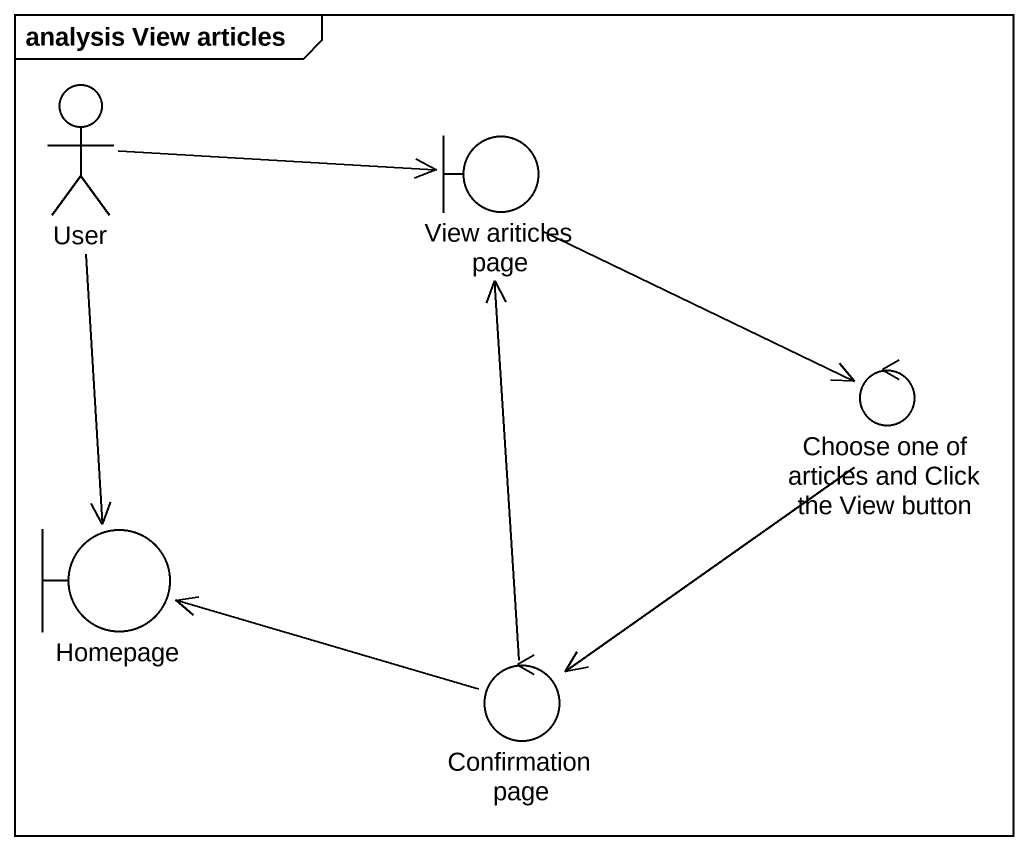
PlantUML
@startuml
mainframe analysis View articles
actor User
boundary "View ariticles page" as View_ariticles_page
control "Choose one of articles and Click the View button" as Choose_one_of_articles_and
boundary Homepage
control "Confirmation page" as Confirmation_page
User -right-> View_ariticles_page
User --> Homepage
View_ariticles_page --> Choose_one_of_articles_and
Choose_one_of_articles_and --> Confirmation_page
Confirmation_page -up-> View_ariticles_page
Confirmation_page -left-> Homepage
@enduml
